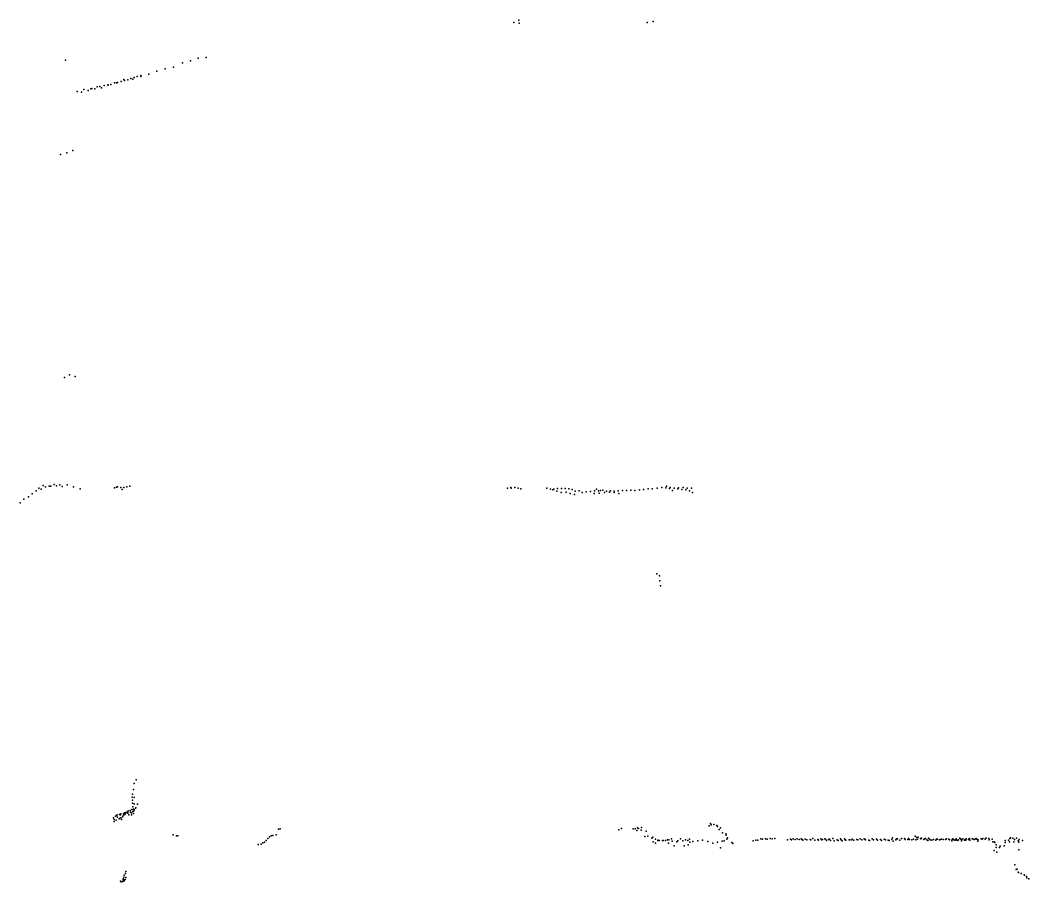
# Model space of a CAD drawing. Header units: millimetres. Extents: x -23456 to 7110, y -22489 to 15514.
# Drawn here: x -12384 to -182, y 5094 to 15514 of the extents above; entities that cross this region are included whole.
import ezdxf

# ---------------------------------------------------------------- set-up
doc = ezdxf.new("R2010")
doc.units = ezdxf.units.MM
doc.layers.add('P', color=9, linetype='Continuous')

msp = doc.modelspace()

# ---------------------------------------------------------------- linework, layer by layer
at = {"layer": 'P'}
for p in [(-6350, 15514), (-4727, 15497), (-6411, 15484), (-6348, 15476), (-4801, 15484), (-11834, 15032), (-10325, 15022), (-10230, 15054), (-10132, 15064), (-10729, 14899), (-10631, 14924), (-10531, 14944), (-10420, 14999), (-11163, 14771), (-11129, 14795), (-11122, 14786), (-11082, 14791), (-11047, 14809), (-11022, 14802), (-11005, 14821), (-10969, 14833), (-10926, 14845), (-10924, 14833), (-10826, 14862), (-11693, 14653), (-11643, 14645), (-11613, 14675), (-11563, 14664), (-11529, 14684), (-11517, 14686), (-11482, 14682), (-11451, 14709), (-11419, 14710), (-11400, 14696), (-11369, 14723), (-11324, 14734), (-11318, 14728), (-11286, 14735), (-11244, 14755), (-11220, 14755), (-11207, 14762), (-11746, 13940), (-11898, 13888), (-11821, 13909), (-11786, 11226), (-11847, 11194), (-11717, 11206), (-12104, 9888), (-11973, 9897), (-11946, 9884), (-11903, 9895), (-11816, 9893), (-12238, 9788), (-12189, 9824), (-12160, 9854), (-12131, 9843), (-12076, 9870), (-12034, 9880), (-12012, 9878), (-11874, 9876), (-11737, 9871), (-11657, 9845), (-11243, 9859), (-11220, 9865), (-11206, 9869), (-11168, 9863), (-11150, 9839), (-11131, 9864), (-11095, 9871), (-11094, 9870), (-11057, 9878), (-6488, 9854), (-6450, 9861), (-6443, 9856), (-6399, 9861), (-6358, 9855), (-6326, 9845), (-6014, 9854), (-5969, 9841), (-5939, 9835), (-5929, 9844), (-5890, 9817), (-5883, 9850), (-5841, 9803), (-5836, 9852), (-5790, 9851), (-5780, 9808), (-5748, 9845), (-5731, 9790), (-5705, 9838), (-5680, 9776), (-5669, 9819), (-5623, 9821), (-5586, 9801), (-5535, 9809), (-5486, 9814), (-5442, 9790), (-5436, 9821), (-5413, 9841), (-5387, 9824), (-5381, 9793), (-5362, 9827), (-5335, 9830), (-5316, 9803), (-5293, 9820), (-5256, 9805), (-5244, 9822), (-5198, 9818), (-5197, 9802), (-5149, 9821), (-5141, 9792), (-5098, 9826), (-5048, 9825), (-4995, 9832), (-4949, 9828), (-4893, 9836), (-4842, 9840), (-4788, 9845), (-4738, 9845), (-4679, 9856), (-4623, 9864), (-4574, 9858), (-4564, 9879), (-4529, 9851), (-4519, 9864), (-4492, 9828), (-4474, 9853), (-4429, 9845), (-4420, 9857), (-4381, 9838), (-4362, 9864), (-4331, 9835), (-4316, 9853), (-4286, 9822), (-4261, 9856), (-4249, 9801), (-12384, 9678), (-12340, 9721), (-12285, 9748), (-4681, 8819), (-4650, 8794), (-4644, 8734), (-4639, 8675), (-11006, 6284), (-10982, 6328), (-11029, 6119), (-11025, 6155), (-11012, 6211), (-11003, 6115), (-11027, 6080), (-11027, 6044), (-11022, 6001), (-11005, 6037), (-10988, 5985), (-10983, 5988), (-10965, 6032), (-11256, 5869), (-11230, 5887), (-11222, 5891), (-11211, 5906), (-11208, 5877), (-11182, 5910), (-11181, 5860), (-11170, 5913), (-11170, 5903), (-11166, 5918), (-11165, 5869), (-11147, 5879), (-11144, 5886), (-11135, 5917), (-11128, 5904), (-11126, 5915), (-11120, 5930), (-11119, 5908), (-11108, 5921), (-11107, 5933), (-11095, 5937), (-11083, 5925), (-11082, 5933), (-11078, 5952), (-11069, 5903), (-11055, 5956), (-11049, 5937), (-11038, 5928), (-11036, 5906), (-11035, 5967), (-11020, 5945), (-11015, 5922), (-11014, 5971), (-11008, 5954), (-11003, 5964), (-11247, 5848), (-11246, 5823), (-11224, 5838), (-11188, 5854), (-11157, 5846), (-9240, 5736), (-5109, 5740), (-4970, 5736), (-4916, 5746), (-4904, 5738), (-4867, 5752), (-4049, 5772), (-4032, 5798), (-4024, 5784), (-3993, 5788), (-3993, 5788), (-3956, 5775), (-3951, 5769), (-3950, 5765), (-3913, 5747), (-10532, 5661), (-10494, 5650), (-10476, 5651), (-9387, 5617), (-9366, 5639), (-9346, 5651), (-9327, 5656), (-9289, 5662), (-9259, 5732), (-5143, 5721), (-4943, 5734), (-4925, 5715), (-4870, 5718), (-4827, 5644), (-4811, 5705), (-4791, 5647), (-4743, 5623), (-4731, 5633), (-4504, 5615), (-4395, 5615), (-3929, 5728), (-3886, 5685), (-3849, 5673), (-3845, 5660), (-3829, 5625), (-3368, 5613), (-3311, 5616), (-3288, 5614), (-3253, 5617), (-3031, 5614), (-2936, 5614), (-2793, 5617), (-2699, 5613), (-2651, 5613), (-2555, 5618), (-2462, 5613), (-2412, 5613), (-2222, 5613), (-2175, 5613), (-2078, 5614), (-1830, 5625), (-1782, 5615), (-1771, 5614), (-1722, 5618), (-1686, 5616), (-1637, 5619), (-1556, 5648), (-1539, 5629), (-1520, 5635), (-1492, 5619), (-1488, 5614), (-1479, 5622), (-1444, 5615), (-1431, 5617), (-1394, 5620), (-1060, 5613), (-1018, 5623), (-981, 5615), (-941, 5614), (-900, 5616), (-869, 5615), (-858, 5614), (-819, 5617), (-758, 5613), (-738, 5617), (-706, 5617), (-697, 5622), (-666, 5618), (-411, 5617), (-402, 5624), (-375, 5620), (-333, 5620), (-9505, 5546), (-9468, 5551), (-9448, 5564), (-9429, 5575), (-9408, 5595), (-4726, 5579), (-4699, 5608), (-4697, 5562), (-4669, 5594), (-4664, 5598), (-4654, 5594), (-4615, 5594), (-4608, 5593), (-4607, 5592), (-4576, 5594), (-4555, 5600), (-4541, 5562), (-4538, 5600), (-4496, 5585), (-4472, 5530), (-4439, 5576), (-4427, 5589), (-4367, 5591), (-4352, 5530), (-4337, 5602), (-4309, 5595), (-4302, 5541), (-4285, 5609), (-4281, 5575), (-4245, 5580), (-4188, 5590), (-4130, 5599), (-4067, 5583), (-4005, 5561), (-3948, 5572), (-3911, 5503), (-3891, 5586), (-3869, 5589), (-3836, 5610), (-3775, 5568), (-3762, 5559), (-3518, 5588), (-3484, 5598), (-3461, 5597), (-3426, 5612), (-3404, 5609), (-3346, 5608), (-3101, 5603), (-3065, 5608), (-3054, 5602), (-3007, 5605), (-2983, 5612), (-2960, 5604), (-2923, 5607), (-2914, 5599), (-2889, 5610), (-2866, 5602), (-2829, 5605), (-2819, 5603), (-2772, 5596), (-2735, 5604), (-2725, 5599), (-2688, 5601), (-2677, 5606), (-2677, 5606), (-2642, 5610), (-2631, 5592), (-2605, 5605), (-2593, 5608), (-2583, 5593), (-2536, 5591), (-2499, 5603), (-2489, 5594), (-2452, 5600), (-2442, 5590), (-2405, 5602), (-2394, 5598), (-2357, 5601), (-2346, 5603), (-2323, 5600), (-2318, 5611), (-2299, 5599), (-2262, 5605), (-2251, 5602), (-2203, 5601), (-2166, 5610), (-2156, 5600), (-2119, 5598), (-2108, 5595), (-2060, 5602), (-2023, 5610), (-2013, 5598), (-1975, 5606), (-1966, 5594), (-1934, 5611), (-1916, 5603), (-1882, 5597), (-1870, 5593), (-1840, 5604), (-1823, 5587), (-1792, 5600), (-1744, 5597), (-1676, 5605), (-1646, 5604), (-1627, 5604), (-1597, 5600), (-1578, 5608), (-1548, 5603), (-1529, 5609), (-1452, 5606), (-1415, 5602), (-1405, 5594), (-1384, 5608), (-1376, 5603), (-1355, 5596), (-1335, 5607), (-1335, 5607), (-1307, 5598), (-1297, 5609), (-1286, 5609), (-1261, 5601), (-1251, 5606), (-1237, 5608), (-1220, 5606), (-1189, 5604), (-1179, 5612), (-1148, 5610), (-1141, 5601), (-1112, 5590), (-1111, 5604), (-1103, 5612), (-1091, 5603), (-1074, 5598), (-1056, 5602), (-1044, 5594), (-1032, 5603), (-1006, 5608), (-996, 5590), (-992, 5606), (-961, 5596), (-953, 5604), (-945, 5598), (-912, 5607), (-896, 5596), (-843, 5607), (-829, 5612), (-811, 5608), (-798, 5587), (-793, 5603), (-750, 5608), (-709, 5610), (-661, 5601), (-627, 5610), (-617, 5579), (-600, 5578), (-595, 5568), (-577, 5511), (-576, 5542), (-537, 5508), (-530, 5526), (-479, 5529), (-470, 5571), (-469, 5593), (-426, 5598), (-415, 5577), (-364, 5579), (-356, 5605), (-310, 5588), (-302, 5573), (-297, 5604), (-260, 5594), (-601, 5472), (-569, 5451), (-303, 5480), (-350, 5300), (-322, 5249), (-11140, 5129), (-11129, 5149), (-11124, 5174), (-11111, 5195), (-11107, 5146), (-11105, 5220), (-334, 5243), (-309, 5210), (-307, 5205), (-275, 5193), (-240, 5180), (-233, 5174), (-210, 5158), (-207, 5144), (-182, 5132), (-11170, 5100), (-11164, 5094), (-11141, 5098), (-11137, 5118), (-11134, 5122), (-11125, 5104), (-11113, 5121)]:
    msp.add_point(p, dxfattribs=at)

doc.saveas('drawing.dxf')
